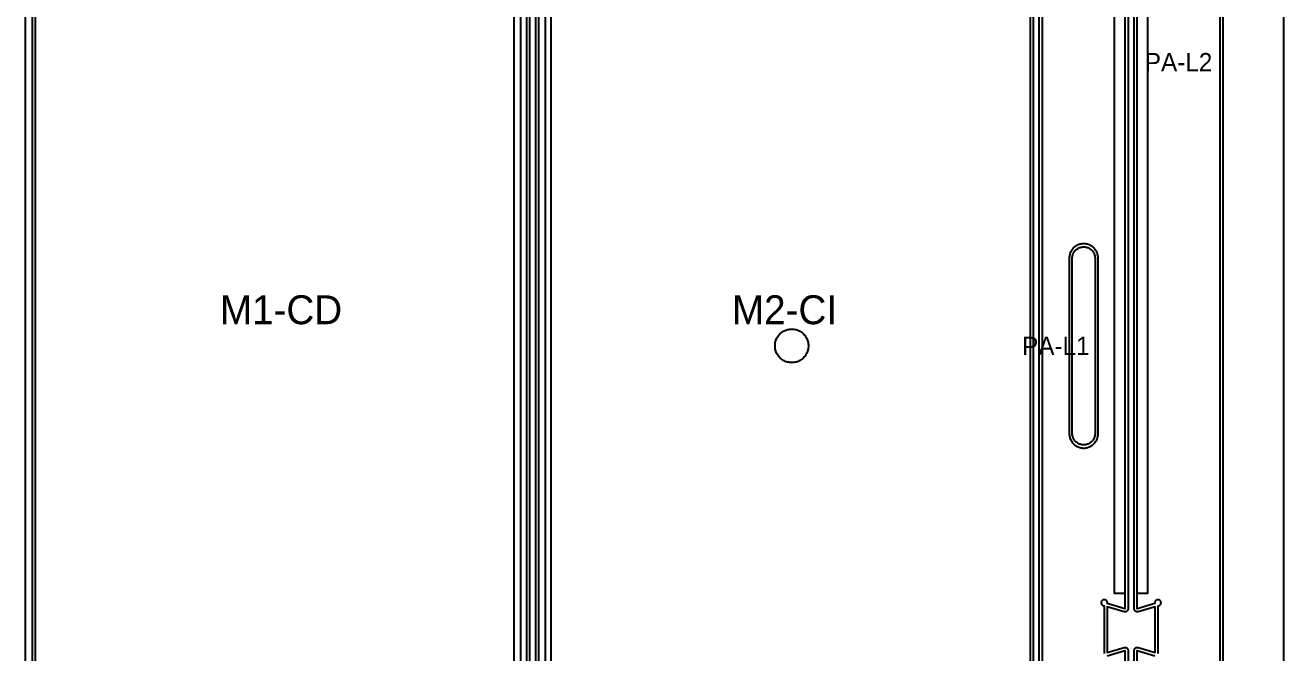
# Model space of a CAD drawing. Header units: millimetres. Extents: x 0 to 8220, y 0 to 2502.
# Drawn here: x 1400 to 2620, y 643 to 1251 of the extents above; entities that cross this region are included whole.
import ezdxf
from ezdxf.enums import TextEntityAlignment as Align

# ---------------------------------------------------------------- set-up
doc = ezdxf.new("R2010")
doc.units = ezdxf.units.MM
for name, color, linetype in [('CAJA_6MM', 30, 'Continuous'), ('CAJA_9_5MM', 3, 'Continuous'), ('CALADO_INTERIOR', 5, 'Continuous'), ('CORTE_EXT', 1, 'Continuous'), ('HOJA', 8, 'Continuous'), ('RANURA_8MM', 4, 'Continuous'), ('TEXTO', 7, 'Continuous'), ('TRAYECTORIA_EXT_FRESA6', 11, 'Continuous'), ('TRAYECTORIA_INT_FRESA6', 150, 'Continuous')]:
    doc.layers.add(name, color=color, linetype=linetype)

msp = doc.modelspace()

# ---------------------------------------------------------------- linework, layer by layer
at = {"layer": 'CAJA_6MM'}
for points in [[(2466, 700), (2456, 700), (2456, 1720), (2466, 1720), (2466, 1710), (2466, 710)], [(2478, 1720), (2488, 1720), (2488, 700), (2478, 700), (2478, 710), (2478, 1710)]]:
    msp.add_lwpolyline(points, close=True, dxfattribs=at)
at = {"layer": 'CAJA_9_5MM'}
msp.add_lwpolyline([(2159.2, 940), (2159.2, 938.9), (2159.1, 937.9), (2158.9, 936.8), (2158.7, 935.8), (2158.4, 934.8), (2158, 933.8), (2157.6, 932.8), (2157.1, 931.9), (2156.5, 931), (2155.9, 930.1), (2155.2, 929.3), (2154.5, 928.5), (2153.7, 927.8), (2152.9, 927.1), (2152, 926.5), (2151.1, 925.9), (2150.2, 925.4), (2149.2, 925), (2148.2, 924.6), (2147.2, 924.3), (2146.2, 924.1), (2145.1, 923.9), (2144.1, 923.8), (2143, 923.8), (2141.9, 923.8), (2140.9, 923.9), (2139.8, 924.1), (2138.8, 924.3), (2137.8, 924.6), (2136.8, 925), (2135.8, 925.4), (2134.9, 925.9), (2134, 926.5), (2133.1, 927.1), (2132.3, 927.8), (2131.5, 928.5), (2130.8, 929.3), (2130.1, 930.1), (2129.5, 931), (2128.9, 931.9), (2128.4, 932.8), (2128, 933.8), (2127.6, 934.8), (2127.3, 935.8), (2127.1, 936.8), (2126.9, 937.9), (2126.8, 938.9), (2126.8, 940), (2126.8, 941.1), (2126.9, 942.1), (2127.1, 943.2), (2127.3, 944.2), (2127.6, 945.2), (2128, 946.2), (2128.4, 947.2), (2128.9, 948.1), (2129.5, 949), (2130.1, 949.9), (2130.8, 950.7), (2131.5, 951.5), (2132.3, 952.2), (2133.1, 952.9), (2134, 953.5), (2134.9, 954.1), (2135.8, 954.6), (2136.8, 955), (2137.8, 955.4), (2138.8, 955.7), (2139.8, 955.9), (2140.9, 956.1), (2141.9, 956.2), (2143, 956.2), (2144.1, 956.2), (2145.1, 956.1), (2146.2, 955.9), (2147.2, 955.7), (2148.2, 955.4), (2149.2, 955), (2150.2, 954.6), (2151.1, 954.1), (2152, 953.5), (2152.9, 952.9), (2153.7, 952.2), (2154.5, 951.5), (2155.2, 950.7), (2155.9, 949.9), (2156.5, 949), (2157.1, 948.1), (2157.6, 947.2), (2158, 946.2), (2158.4, 945.2), (2158.7, 944.2), (2158.9, 943.2), (2159.1, 942.1), (2159.2, 941.1)], close=True, dxfattribs=at)
at = {"layer": 'CALADO_INTERIOR'}
msp.add_lwpolyline([(2440, 855), (2440, 1025), (2440, 1025.9), (2439.9, 1026.8), (2439.7, 1027.7), (2439.5, 1028.6), (2439.3, 1029.5), (2438.9, 1030.4), (2438.6, 1031.2), (2438.1, 1032), (2437.6, 1032.8), (2437.1, 1033.5), (2436.5, 1034.2), (2435.9, 1034.9), (2435.2, 1035.5), (2434.5, 1036.1), (2433.8, 1036.6), (2433, 1037.1), (2432.2, 1037.6), (2431.4, 1037.9), (2430.5, 1038.3), (2429.6, 1038.5), (2428.7, 1038.7), (2427.8, 1038.9), (2426.9, 1039), (2426, 1039), (2425.1, 1039), (2424.2, 1038.9), (2423.3, 1038.7), (2422.4, 1038.5), (2421.5, 1038.3), (2420.6, 1037.9), (2419.8, 1037.6), (2419, 1037.1), (2418.2, 1036.6), (2417.5, 1036.1), (2416.8, 1035.5), (2416.1, 1034.9), (2415.5, 1034.2), (2414.9, 1033.5), (2414.4, 1032.8), (2413.9, 1032), (2413.4, 1031.2), (2413.1, 1030.4), (2412.7, 1029.5), (2412.5, 1028.6), (2412.3, 1027.7), (2412.1, 1026.8), (2412, 1025.9), (2412, 1025), (2412, 855), (2412, 854.1), (2412.1, 853.2), (2412.3, 852.3), (2412.5, 851.4), (2412.7, 850.5), (2413.1, 849.6), (2413.4, 848.8), (2413.9, 848), (2414.4, 847.2), (2414.9, 846.5), (2415.5, 845.8), (2416.1, 845.1), (2416.8, 844.5), (2417.5, 843.9), (2418.2, 843.4), (2419, 842.9), (2419.8, 842.4), (2420.6, 842.1), (2421.5, 841.7), (2422.4, 841.5), (2423.3, 841.3), (2424.2, 841.1), (2425.1, 841), (2426, 841), (2426.9, 841), (2427.8, 841.1), (2428.7, 841.3), (2429.6, 841.5), (2430.5, 841.7), (2431.4, 842.1), (2432.2, 842.4), (2433, 842.9), (2433.8, 843.4), (2434.5, 843.9), (2435.2, 844.5), (2435.9, 845.1), (2436.5, 845.8), (2437.1, 846.5), (2437.6, 847.2), (2438.1, 848), (2438.6, 848.8), (2438.9, 849.6), (2439.3, 850.5), (2439.5, 851.4), (2439.7, 852.3), (2439.9, 853.2), (2440, 854.1)], close=True, dxfattribs=at)
at = {"layer": 'CORTE_EXT'}
for points in [[(1410, 58), (1410, 1892)], [(1886, 1892), (1886, 58)], [(1898, 58), (1898, 1892)], [(2374, 1892), (2374, 58)], [(2386, 10), (2386, 1820)], [(2558, 1820), (2558, 10)], [(2466, 1744.8), (2466, 685.2), (2448.9, 690.3), (2449, 690.6), (2449, 691), (2449, 691.4), (2448.9, 691.8), (2448.8, 692.1), (2448.6, 692.5), (2448.4, 692.8), (2448.1, 693.1), (2447.8, 693.4), (2447.5, 693.6), (2447.1, 693.8), (2446.8, 693.9), (2446.4, 694), (2446, 694), (2445.6, 694), (2445.2, 693.9), (2444.9, 693.8), (2444.5, 693.6), (2444.2, 693.4), (2443.9, 693.1), (2443.6, 692.8), (2443.4, 692.5), (2443.2, 692.1), (2443.1, 691.8), (2443, 691.4), (2443, 691), (2443, 690.6), (2443.1, 690.2), (2443.2, 689.9), (2443.4, 689.5), (2443.6, 689.2), (2443.9, 688.9), (2444.2, 688.6), (2444.5, 688.4), (2444.9, 688.2), (2445.2, 688.1), (2445.6, 688), (2445.8, 688), (2445.8, 642)], [(2498.2, 642), (2498.2, 688), (2498.4, 688), (2498.8, 688.1), (2499.1, 688.2), (2499.5, 688.4), (2499.8, 688.6), (2500.1, 688.9), (2500.4, 689.2), (2500.6, 689.5), (2500.8, 689.9), (2500.9, 690.2), (2501, 690.6), (2501, 691), (2501, 691.4), (2500.9, 691.8), (2500.8, 692.1), (2500.6, 692.5), (2500.4, 692.8), (2500.1, 693.1), (2499.8, 693.4), (2499.5, 693.6), (2499.1, 693.8), (2498.8, 693.9), (2498.4, 694), (2498, 694), (2497.6, 694), (2497.2, 693.9), (2496.9, 693.8), (2496.5, 693.6), (2496.2, 693.4), (2495.9, 693.1), (2495.6, 692.8), (2495.4, 692.5), (2495.2, 692.1), (2495.1, 691.8), (2495, 691.4), (2495, 691), (2495, 690.6), (2495.1, 690.3), (2478, 685.2), (2478, 1744.8)], [(2448.9, 639.7), (2466, 644.8), (2466, 110.2)], [(2478, 110.2), (2478, 644.8), (2495.1, 639.7)]]:
    msp.add_lwpolyline(points, dxfattribs=at)
at = {"layer": 'HOJA'}
msp.add_lwpolyline([(1400, 0), (2620, 0), (2620, 2440), (1400, 2440)], close=True, dxfattribs=at)
at = {"layer": 'RANURA_8MM'}
for points in [[(1874, 58), (1874, 1892), (1880, 1892), (1880, 58)], [(1910, 58), (1910, 1892), (1904, 1892), (1904, 58)]]:
    msp.add_lwpolyline(points, close=True, dxfattribs=at)
at = {"layer": 'TRAYECTORIA_EXT_FRESA6'}
for points in [[(1407, 58), (1407, 1892)], [(1889, 1892), (1889, 58)], [(1895, 58), (1895, 1892)], [(2377, 1892), (2377, 58)], [(2383, 10), (2383, 1820)], [(2561, 1820), (2561, 10)], [(2469, 1744.8), (2469, 685.2), (2469, 684.9), (2468.9, 684.6), (2468.9, 684.3), (2468.8, 684), (2468.6, 683.7), (2468.5, 683.5), (2468.3, 683.3), (2468.1, 683), (2467.9, 682.8), (2467.7, 682.7), (2467.4, 682.5), (2467.2, 682.4), (2466.9, 682.3), (2466.6, 682.2), (2466.3, 682.2), (2466, 682.2), (2465.7, 682.2), (2465.4, 682.2), (2465.1, 682.3), (2448.8, 687.2), (2448.8, 642.8), (2465.1, 647.7), (2465.4, 647.8), (2465.7, 647.8), (2466, 647.8), (2466.3, 647.8), (2466.6, 647.8), (2466.9, 647.7), (2467.2, 647.6), (2467.4, 647.5), (2467.7, 647.3), (2467.9, 647.2), (2468.1, 647), (2468.3, 646.7), (2468.5, 646.5), (2468.6, 646.3), (2468.8, 646), (2468.9, 645.7), (2468.9, 645.4), (2469, 645.1), (2469, 644.8), (2469, 110.2)], [(2475, 110.2), (2475, 644.8), (2475, 645.1), (2475.1, 645.4), (2475.1, 645.7), (2475.2, 646), (2475.4, 646.3), (2475.5, 646.5), (2475.7, 646.7), (2475.9, 647), (2476.1, 647.2), (2476.3, 647.3), (2476.6, 647.5), (2476.8, 647.6), (2477.1, 647.7), (2477.4, 647.8), (2477.7, 647.8), (2478, 647.8), (2478.3, 647.8), (2478.6, 647.8), (2478.9, 647.7), (2495.2, 642.8), (2495.2, 687.2), (2478.9, 682.3), (2478.6, 682.2), (2478.3, 682.2), (2478, 682.2), (2477.7, 682.2), (2477.4, 682.2), (2477.1, 682.3), (2476.8, 682.4), (2476.6, 682.5), (2476.3, 682.7), (2476.1, 682.8), (2475.9, 683), (2475.7, 683.3), (2475.5, 683.5), (2475.4, 683.7), (2475.2, 684), (2475.1, 684.3), (2475.1, 684.6), (2475, 684.9), (2475, 685.2), (2475, 1744.8)]]:
    msp.add_lwpolyline(points, dxfattribs=at)
at = {"layer": 'TRAYECTORIA_INT_FRESA6'}
msp.add_lwpolyline([(2437, 855), (2437, 854.3), (2436.9, 853.6), (2436.8, 852.9), (2436.6, 852.2), (2436.4, 851.5), (2436.2, 850.8), (2435.9, 850.1), (2435.5, 849.5), (2435.1, 848.9), (2434.7, 848.3), (2434.3, 847.7), (2433.8, 847.2), (2433.3, 846.7), (2432.7, 846.3), (2432.1, 845.9), (2431.5, 845.5), (2430.9, 845.1), (2430.2, 844.8), (2429.5, 844.6), (2428.8, 844.4), (2428.1, 844.2), (2427.4, 844.1), (2426.7, 844), (2426, 844), (2425.3, 844), (2424.6, 844.1), (2423.9, 844.2), (2423.2, 844.4), (2422.5, 844.6), (2421.8, 844.8), (2421.1, 845.1), (2420.5, 845.5), (2419.9, 845.9), (2419.3, 846.3), (2418.7, 846.7), (2418.2, 847.2), (2417.7, 847.7), (2417.3, 848.3), (2416.9, 848.9), (2416.5, 849.5), (2416.1, 850.1), (2415.8, 850.8), (2415.6, 851.5), (2415.4, 852.2), (2415.2, 852.9), (2415.1, 853.6), (2415, 854.3), (2415, 855), (2415, 1025), (2415, 1025.7), (2415.1, 1026.4), (2415.2, 1027.1), (2415.4, 1027.8), (2415.6, 1028.5), (2415.8, 1029.2), (2416.1, 1029.9), (2416.5, 1030.5), (2416.9, 1031.1), (2417.3, 1031.7), (2417.7, 1032.3), (2418.2, 1032.8), (2418.7, 1033.3), (2419.3, 1033.7), (2419.9, 1034.1), (2420.5, 1034.5), (2421.1, 1034.9), (2421.8, 1035.2), (2422.5, 1035.4), (2423.2, 1035.6), (2423.9, 1035.8), (2424.6, 1035.9), (2425.3, 1036), (2426, 1036), (2426.7, 1036), (2427.4, 1035.9), (2428.1, 1035.8), (2428.8, 1035.6), (2429.5, 1035.4), (2430.2, 1035.2), (2430.9, 1034.9), (2431.5, 1034.5), (2432.1, 1034.1), (2432.7, 1033.7), (2433.3, 1033.3), (2433.8, 1032.8), (2434.3, 1032.3), (2434.7, 1031.7), (2435.1, 1031.1), (2435.5, 1030.5), (2435.9, 1029.9), (2436.2, 1029.2), (2436.4, 1028.5), (2436.6, 1027.8), (2436.8, 1027.1), (2436.9, 1026.4), (2437, 1025.7), (2437, 1025)], close=True, dxfattribs=at)

# ---------------------------------------------------------------- texts
at = {"layer": 'TEXTO'}
for s, height, p in [('PA-L2', 17.6, (2518, 1215)), ('M1-CD', 28, (1648, 975)), ('M2-CI', 28, (2136, 975)), ('PA-L1', 17.6, (2399, 940))]:
    msp.add_text(s, height=height, dxfattribs=at).set_placement(p, align=Align.MIDDLE_CENTER)

doc.saveas('drawing.dxf')
